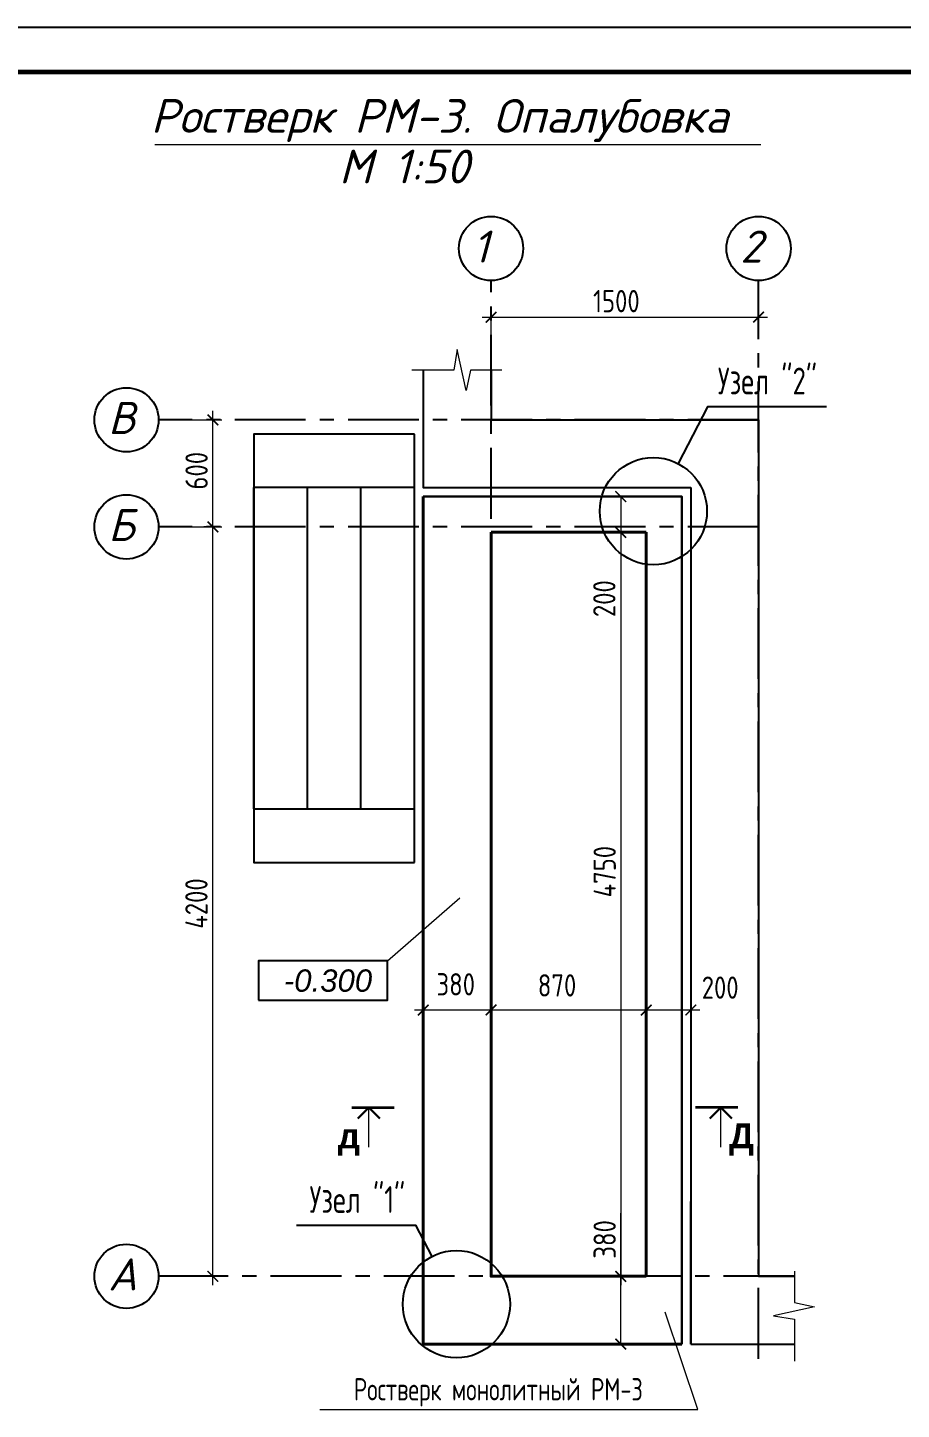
# Model space of a CAD drawing. Extents: x -12289450 to -10763036, y -7834513 to -6150123.
# Drawn here: x -11044446 to -11034648, y -7820301 to -7804813 of the extents above; entities that cross this region are included whole.
import ezdxf
from ezdxf.enums import TextEntityAlignment as Align

# ---------------------------------------------------------------- set-up
doc = ezdxf.new("R2010")
doc.units = 0
doc.header["$LTSCALE"] = 25
doc.header["$PDMODE"] = 35
doc.linetypes.add('CENTER', pattern=[50.8, 31.75, -6.35, 6.35, -6.35])
doc.layers.get('DefPoints').update_dxf_attribs({"color": 10, "lineweight": 30})
for name, color, linetype in [('001-ПЕРЕГОРОДКИ', 5, 'Continuous'), ('004-ВСПЛИНИИ', 15, 'Continuous'), ('005-РАЗМЕРЫ', 252, 'Continuous'), ('014-ОСИ', 251, 'CENTER'), ('Annotation - Text', 7, 'Continuous'), ('Текст', 7, 'Continuous')]:
    doc.layers.add(name, color=color, linetype=linetype)
for name, color, linetype, lineweight in [('RAZMER', 7, 'Continuous', 9), ('Ростверк', 5, 'Continuous', 35), ('СТЕНЫ', 5, 'Continuous', 40), ('Текст AMS', 7, 'Continuous', 9)]:
    doc.layers.add(name, color=color, linetype=linetype, lineweight=lineweight)
doc.styles.add('gismo', font='isocpeui.ttf')
doc.styles.add('GOST 2.304', font='cs_gost2304.shx')
doc.styles.add('Isocpeur', font='isocpeui.ttf')
doc.styles.get("Standard").update_dxf_attribs({"font": 'arial.ttf'})
doc.styles.add('STYLE1', font='simplex.shx', dxfattribs={"width": 0.7, "height": 300})
doc.styles.add('СГЕНЕРИР_СТИЛЬ_1', font='arialbd.ttf')
doc.styles.add('Текстер', font='ariali.ttf')
doc.dimstyles.new('1', dxfattribs={"dimscale": 100, "dimtxt": 2.5, "dimasz": 1.2, "dimexe": 1, "dimexo": 1, "dimgap": 0.5, "dimtad": 1, "dimdec": 0, "dimzin": 0, "dimdsep": 46, "dimtxsty": 'GOST 2.304', "dimblk": 'ARCHTICK', "dimcen": 0.09, "dimdle": 1, "dimclrd": 256, "dimclre": 256, "dimclrt": 7, "dimadec": 0, "dimazin": 0, "dimtfac": 1, "dimtdec": 0, "dimtmove": 0, "dimatfit": 3, "dimldrblk": 'ARCHTICK', "dimfxl": 0, "dimtolj": 1, "dimtzin": 0, "dimlwd": 5, "dimlwe": 5, "dimarcsym": 0})

# ---------------------------------------------------------------- blocks, each defined once
blk = doc.blocks.new('_ArchTick')
at = {"color": 0, "linetype": 'ByBlock', "const_width": 0.15}
blk.add_lwpolyline([(-0.5, -0.5), (0.5, 0.5)], dxfattribs=at)
blk = doc.blocks.new('*D1505')
at = {"layer": '005-РАЗМЕРЫ', "lineweight": 5, "transparency": 16777216}
for p, q in [((-11039249, -7808297), (-11039249, -7807959)), ((-11036249, -7808297), (-11036249, -7807959)), ((-11039349, -7808059), (-11036149, -7808059))]:
    blk.add_line(p, q, dxfattribs=at)
at = {"layer": 'DefPoints', "color": 0, "transparency": 16777216}
for p in [(-11036249, -7808059), (-11039249, -7808397), (-11036249, -7808397)]:
    blk.add_point(p, dxfattribs=at)
at = {"layer": '005-РАЗМЕРЫ', "lineweight": 5, "transparency": 16777216, "xscale": 120, "yscale": 120, "zscale": 120, "rotation": 180}
blk.add_blockref('_ArchTick', (-11039249, -7808059), dxfattribs=at)
at = {"layer": '005-РАЗМЕРЫ', "lineweight": 5, "transparency": 16777216, "xscale": 120, "yscale": 120, "zscale": 120}
blk.add_blockref('_ArchTick', (-11036249, -7808059), dxfattribs=at)
at = {"layer": '005-РАЗМЕРЫ', "color": 7, "transparency": 16777216, "insert": (-11037844, -7807879), "char_height": 250, "attachment_point": 5, "style": 'GOST 2.304'}
blk.add_mtext('\\A1;1500', dxfattribs=at)
blk = doc.blocks.new('*D1506')
at = {"layer": '005-РАЗМЕРЫ', "lineweight": 5, "transparency": 16777216}
for p, q in [((-11042369, -7818910), (-11042369, -7810310)), ((-11042334, -7810410), (-11042469, -7810410)), ((-11042367, -7818810), (-11042469, -7818810))]:
    blk.add_line(p, q, dxfattribs=at)
at = {"layer": 'DefPoints', "color": 0, "transparency": 16777216}
for p in [(-11042369, -7810410), (-11042234, -7810410), (-11042267, -7818810)]:
    blk.add_point(p, dxfattribs=at)
at = {"layer": '005-РАЗМЕРЫ', "lineweight": 5, "transparency": 16777216, "xscale": 120, "yscale": 120, "zscale": 120}
for p, rotation in [((-11042369, -7810410), 90), ((-11042369, -7818810), 270)]:
    blk.add_blockref('_ArchTick', p, dxfattribs=dict(at, rotation=rotation))
at = {"layer": '005-РАЗМЕРЫ', "color": 7, "transparency": 16777216, "insert": (-11042553, -7814631), "char_height": 250, "attachment_point": 5, "rotation": 90, "style": 'GOST 2.304'}
blk.add_mtext('\\A1;4200', dxfattribs=at)
blk = doc.blocks.new('*D1507')
at = {"layer": '005-РАЗМЕРЫ', "lineweight": 5, "transparency": 16777216}
for p, q in [((-11042641, -7809210), (-11042269, -7809210)), ((-11042369, -7810510), (-11042369, -7809110)), ((-11042641, -7810410), (-11042269, -7810410))]:
    blk.add_line(p, q, dxfattribs=at)
at = {"layer": 'DefPoints', "color": 0, "transparency": 16777216}
for p in [(-11042741, -7809210), (-11042369, -7809210), (-11042741, -7810410)]:
    blk.add_point(p, dxfattribs=at)
at = {"layer": '005-РАЗМЕРЫ', "lineweight": 5, "transparency": 16777216, "xscale": 120, "yscale": 120, "zscale": 120}
for p, rotation in [((-11042369, -7809210), 90), ((-11042369, -7810410), 270)]:
    blk.add_blockref('_ArchTick', p, dxfattribs=dict(at, rotation=rotation))
at = {"layer": '005-РАЗМЕРЫ', "color": 7, "transparency": 16777216, "insert": (-11042551, -7809780), "char_height": 250, "attachment_point": 5, "rotation": 90, "style": 'GOST 2.304'}
blk.add_mtext('\\A1;600', dxfattribs=at)
blk = doc.blocks.new('*D1508')
at = {"layer": '005-РАЗМЕРЫ', "lineweight": 5, "transparency": 16777216}
for p, q in [((-11037844, -7810470), (-11037895, -7810470)), ((-11037795, -7810370), (-11037795, -7818910)), ((-11037844, -7818810), (-11037895, -7818810))]:
    blk.add_line(p, q, dxfattribs=at)
at = {"layer": 'DefPoints', "color": 0, "transparency": 16777216}
for p in [(-11037744, -7810470), (-11037795, -7818810), (-11037744, -7818810)]:
    blk.add_point(p, dxfattribs=at)
at = {"layer": '005-РАЗМЕРЫ', "lineweight": 5, "transparency": 16777216, "xscale": 120, "yscale": 120, "zscale": 120}
for p, rotation in [((-11037795, -7810470), 90), ((-11037795, -7818810), 270)]:
    blk.add_blockref('_ArchTick', p, dxfattribs=dict(at, rotation=rotation))
at = {"layer": '005-РАЗМЕРЫ', "color": 7, "transparency": 16777216, "insert": (-11037975, -7814274), "char_height": 250, "attachment_point": 5, "rotation": 90, "style": 'GOST 2.304'}
blk.add_mtext('\\A1;4750', dxfattribs=at)
blk = doc.blocks.new('*D1509')
at = {"layer": '005-РАЗМЕРЫ', "lineweight": 5, "ltscale": 100, "transparency": 16777216}
for p, q in [((-11039249, -7815693), (-11039249, -7815925)), ((-11037509, -7815693), (-11037509, -7815925)), ((-11037409, -7815825), (-11039349, -7815825))]:
    blk.add_line(p, q, dxfattribs=at)
at = {"layer": 'DefPoints', "color": 0, "ltscale": 100, "transparency": 16777216}
for p in [(-11039249, -7815593), (-11037509, -7815593), (-11039249, -7815825)]:
    blk.add_point(p, dxfattribs=at)
at = {"layer": '005-РАЗМЕРЫ', "lineweight": 5, "ltscale": 100, "transparency": 16777216, "xscale": 120, "yscale": 120, "zscale": 120, "rotation": 180}
blk.add_blockref('_ArchTick', (-11039249, -7815825), dxfattribs=at)
at = {"layer": '005-РАЗМЕРЫ', "lineweight": 5, "ltscale": 100, "transparency": 16777216, "xscale": 120, "yscale": 120, "zscale": 120}
blk.add_blockref('_ArchTick', (-11037509, -7815825), dxfattribs=at)
at = {"layer": '005-РАЗМЕРЫ', "color": 7, "ltscale": 100, "transparency": 16777216, "insert": (-11038509, -7815549), "char_height": 250, "attachment_point": 5, "style": 'GOST 2.304'}
blk.add_mtext('\\A1;870', dxfattribs=at)
blk = doc.blocks.new('*D1510')
at = {"layer": '005-РАЗМЕРЫ', "lineweight": 5, "ltscale": 100, "transparency": 16777216}
for p, q in [((-11040009, -7815693), (-11040009, -7815925)), ((-11039249, -7815693), (-11039249, -7815925)), ((-11039149, -7815825), (-11040109, -7815825))]:
    blk.add_line(p, q, dxfattribs=at)
at = {"layer": 'DefPoints', "color": 0, "ltscale": 100, "transparency": 16777216}
for p in [(-11040009, -7815593), (-11039249, -7815593), (-11040009, -7815825)]:
    blk.add_point(p, dxfattribs=at)
at = {"layer": '005-РАЗМЕРЫ', "lineweight": 5, "ltscale": 100, "transparency": 16777216, "xscale": 120, "yscale": 120, "zscale": 120, "rotation": 180}
blk.add_blockref('_ArchTick', (-11040009, -7815825), dxfattribs=at)
at = {"layer": '005-РАЗМЕРЫ', "lineweight": 5, "ltscale": 100, "transparency": 16777216, "xscale": 120, "yscale": 120, "zscale": 120}
blk.add_blockref('_ArchTick', (-11039249, -7815825), dxfattribs=at)
at = {"layer": '005-РАЗМЕРЫ', "color": 7, "ltscale": 100, "transparency": 16777216, "insert": (-11039645, -7815537), "char_height": 250, "attachment_point": 5, "style": 'GOST 2.304'}
blk.add_mtext('\\A1;380', dxfattribs=at)
blk = doc.blocks.new('*D1511')
at = {"layer": '005-РАЗМЕРЫ', "lineweight": 5, "ltscale": 100, "transparency": 16777216}
for p, q in [((-11037509, -7815693), (-11037509, -7815925)), ((-11037009, -7815693), (-11037009, -7815925)), ((-11036909, -7815825), (-11037609, -7815825))]:
    blk.add_line(p, q, dxfattribs=at)
at = {"layer": 'DefPoints', "color": 0, "ltscale": 100, "transparency": 16777216}
for p in [(-11037509, -7815593), (-11037009, -7815593), (-11037509, -7815825)]:
    blk.add_point(p, dxfattribs=at)
at = {"layer": '005-РАЗМЕРЫ', "lineweight": 5, "ltscale": 100, "transparency": 16777216, "xscale": 120, "yscale": 120, "zscale": 120, "rotation": 180}
blk.add_blockref('_ArchTick', (-11037509, -7815825), dxfattribs=at)
at = {"layer": '005-РАЗМЕРЫ', "lineweight": 5, "ltscale": 100, "transparency": 16777216, "xscale": 120, "yscale": 120, "zscale": 120}
blk.add_blockref('_ArchTick', (-11037009, -7815825), dxfattribs=at)
at = {"layer": '005-РАЗМЕРЫ', "color": 7, "ltscale": 100, "transparency": 16777216, "insert": (-11036680, -7815574), "char_height": 250, "attachment_point": 5, "style": 'GOST 2.304'}
blk.add_mtext('\\A1;200', dxfattribs=at)
blk = doc.blocks.new('*D1512')
at = {"layer": '005-РАЗМЕРЫ', "lineweight": 5, "transparency": 16777216}
for p, q in [((-11037795, -7810070), (-11037795, -7810570)), ((-11037709, -7810070), (-11037695, -7810070)), ((-11037795, -7810470), (-11037795, -7811508)), ((-11037709, -7810470), (-11037695, -7810470))]:
    blk.add_line(p, q, dxfattribs=at)
at = {"layer": 'DefPoints', "color": 0, "transparency": 16777216}
for p in [(-11037809, -7810070), (-11037795, -7810070), (-11037809, -7810470)]:
    blk.add_point(p, dxfattribs=at)
at = {"layer": '005-РАЗМЕРЫ', "lineweight": 5, "transparency": 16777216, "xscale": 120, "yscale": 120, "zscale": 120}
for p, rotation in [((-11037795, -7810070), 90), ((-11037795, -7810470), 270)]:
    blk.add_blockref('_ArchTick', p, dxfattribs=dict(at, rotation=rotation))
at = {"layer": '005-РАЗМЕРЫ', "color": 7, "transparency": 16777216, "insert": (-11037979, -7811214), "char_height": 250, "attachment_point": 5, "rotation": 90, "style": 'GOST 2.304'}
blk.add_mtext('\\A1;200', dxfattribs=at)
blk = doc.blocks.new('*D1513')
at = {"layer": '005-РАЗМЕРЫ', "lineweight": 5, "transparency": 16777216}
for p, q in [((-11037795, -7818810), (-11037795, -7818102)), ((-11037795, -7819570), (-11037795, -7818710)), ((-11037709, -7818810), (-11037695, -7818810)), ((-11037736, -7819570), (-11037695, -7819570))]:
    blk.add_line(p, q, dxfattribs=at)
at = {"layer": 'DefPoints', "color": 0, "transparency": 16777216}
for p in [(-11037809, -7818810), (-11037836, -7819570), (-11037795, -7819570)]:
    blk.add_point(p, dxfattribs=at)
at = {"layer": '005-РАЗМЕРЫ', "lineweight": 5, "transparency": 16777216, "xscale": 120, "yscale": 120, "zscale": 120}
for p, rotation in [((-11037795, -7818810), 90), ((-11037795, -7819570), 270)]:
    blk.add_blockref('_ArchTick', p, dxfattribs=dict(at, rotation=rotation))
at = {"layer": '005-РАЗМЕРЫ', "color": 7, "transparency": 16777216, "insert": (-11037975, -7818396), "char_height": 250, "attachment_point": 5, "rotation": 90, "style": 'GOST 2.304'}
blk.add_mtext('\\A1;380', dxfattribs=at)
blk = doc.blocks.new('Уровень')
at = {"color": 213, "linetype": 'ByBlock'}
blk.add_lwpolyline([(0, 0), (1544, 0), (1544, 469), (0, 469)], close=True, dxfattribs=at)
at = {"flags": 4}
blk.add_attdef('+-0.000', (70, 107), '', height=250, dxfattribs=at)

msp = doc.modelspace()

# ---------------------------------------------------------------- linework, layer by layer
at = {"color": 0, "lineweight": 15}
for p, q in [((-11036929.4, -7820301.2), (-11037296.9, -7819211.2)), ((-11041170, -7820301.2), (-11036929.4, -7820301.2))]:
    msp.add_line(p, q, dxfattribs=at)
at = {"linetype": 'Continuous', "lineweight": 25, "ltscale": 75, "extrusion": (0, 1, 0), "elevation": -7804813.4}
msp.add_lwpolyline([(11015035.3, 0), (11057035.1, 0)], dxfattribs=at)
at = {"linetype": 'Continuous', "lineweight": 60, "ltscale": 75, "extrusion": (0, 1, 0), "elevation": -7805313.3}
msp.add_lwpolyline([(11015544.5, 0), (11055033.6, 0)], dxfattribs=at)
at = {"ltscale": 100}
for points in [[(-11035487.8, -7809062.2), (-11036821.8, -7809062.2), (-11037152.4, -7809699.6)], [(-11041430.5, -7818237), (-11040096.5, -7818237), (-11039914.2, -7818588.5)]]:
    msp.add_lwpolyline(points, dxfattribs=at)
for centre in [(-11037429.2, -7810233.2), (-11039637.5, -7819122)]:
    msp.add_circle(centre, 601, dxfattribs=at)
at = {"layer": '001-ПЕРЕГОРОДКИ', "lineweight": 35, "ltscale": 100}
for points in [[(-11040810, -7816918.8), (-11040335.2, -7816918.8)], [(-11036482, -7816918.8), (-11036956.7, -7816918.8)]]:
    msp.add_lwpolyline(points, dxfattribs=at)
at = {"layer": '001-ПЕРЕГОРОДКИ', "lineweight": 18, "ltscale": 100}
for points in [[(-11040620.9, -7817362.6), (-11040620.9, -7816918.8)], [(-11040620.9, -7817362.6), (-11040620.9, -7816918.8)], [(-11036671.1, -7817362.6), (-11036671.1, -7816918.8)], [(-11036671.1, -7817362.6), (-11036671.1, -7816918.8)]]:
    msp.add_lwpolyline(points, dxfattribs=at)
at = {"layer": '004-ВСПЛИНИИ', "color": 0, "lineweight": 0}
for points in [[(-11039127.6, -7808654.1), (-11039478.3, -7808654.1), (-11039526.9, -7808880.6), (-11039628.1, -7808421.5), (-11039666.5, -7808654.1), (-11040136.7, -7808654.1)], [(-11035847.9, -7818752.2), (-11035847.9, -7819102.9), (-11035621.4, -7819151.5), (-11036080.4, -7819252.6), (-11035847.9, -7819291.1), (-11035847.9, -7819761.3)]]:
    msp.add_lwpolyline(points, dxfattribs=at)
at = {"layer": '014-ОСИ'}
for points in [[(-11039249.2, -7811588.8), (-11039249.2, -7807648.8)], [(-11036249.2, -7819734.4), (-11036249.2, -7807648.8)], [(-11036249.2, -7809209.6), (-11042977.7, -7809209.6)], [(-11036249.2, -7810409.6), (-11042977.7, -7810409.6)], [(-11035847.9, -7818809.6), (-11042977.7, -7818809.6)]]:
    msp.add_lwpolyline(points, dxfattribs=at)
at = {"layer": 'RAZMER', "color": 211}
msp.add_lwpolyline([(-11040409.8, -7815274.8), (-11039599.6, -7814566.6)], dxfattribs=at)
at = {"layer": 'Ростверк', "lineweight": 25, "ltscale": 100}
msp.add_lwpolyline([(-11041909.2, -7813569.6), (-11041909.2, -7809969.6)], dxfattribs=at)
at = {"layer": 'СТЕНЫ', "lineweight": 25, "ltscale": 3}
for p, q in [((-11040009.2, -7808654.1), (-11040009.2, -7809969.6)), ((-11039249.2, -7808654.1), (-11039249.2, -7809209.6)), ((-11039249.2, -7809209.6), (-11036249.2, -7809209.6)), ((-11036249.2, -7809209.6), (-11036249.2, -7818809.6)), ((-11040009.2, -7809969.6), (-11037009.2, -7809969.6)), ((-11037009.2, -7819569.6), (-11037009.2, -7817969.6)), ((-11036249.2, -7818809.6), (-11035847.9, -7818809.6)), ((-11037009.2, -7819569.6), (-11035847.9, -7819569.6))]:
    msp.add_line(p, q, dxfattribs=at)
for points in [[(-11040009.2, -7808654.1), (-11040009.2, -7809969.6), (-11037009.2, -7809969.6)], [(-11040009.2, -7808654.1), (-11040009.2, -7809969.6), (-11037009.2, -7809969.6)], [(-11040109.2, -7809369.6), (-11041909.2, -7809369.6), (-11041909.2, -7814169.6), (-11040109.2, -7814169.6)], [(-11040109.2, -7814169.6), (-11040109.2, -7809369.6)], [(-11040109.2, -7809969.6), (-11041909.2, -7809969.6), (-11041909.2, -7813569.6), (-11040109.2, -7813569.6)], [(-11041309.2, -7813569.6), (-11041309.2, -7809969.6)], [(-11040709.2, -7813569.6), (-11040709.2, -7809969.6)], [(-11037009.2, -7809969.6), (-11037009.2, -7819569.6)], [(-11037009.2, -7817969.6), (-11037009.2, -7819569.6)]]:
    msp.add_lwpolyline(points, dxfattribs=at)
at = {"layer": 'СТЕНЫ', "lineweight": 30, "ltscale": 3}
for points in [[(-11040009.2, -7810069.6), (-11040009.2, -7819569.6), (-11037109.2, -7819569.6)], [(-11040009.2, -7810069.6), (-11037109.2, -7810069.6), (-11037109.2, -7819569.6)]]:
    msp.add_lwpolyline(points, dxfattribs=at)
at = {"layer": 'СТЕНЫ', "ltscale": 3}
for points in [[(-11040009.2, -7810069.6), (-11040009.2, -7819569.6), (-11037109.2, -7819569.6)], [(-11039249.2, -7810469.6), (-11039249.2, -7818809.6), (-11037509.2, -7818809.6)], [(-11039249.2, -7810469.6), (-11037509.2, -7810469.6)], [(-11037509.2, -7818809.6), (-11037509.2, -7810469.6)]]:
    msp.add_lwpolyline(points, dxfattribs=at)
at = {"layer": 'СТЕНЫ', "lineweight": 9, "ltscale": 3}
msp.add_lwpolyline([(-11037109.2, -7812689.6), (-11037109.2, -7815969.6)], dxfattribs=at)
at = {"layer": 'СТЕНЫ', "color": 5, "lineweight": 30}
for points in [[(-11040620.9, -7816918.8), (-11040744.3, -7817042.2)], [(-11040620.9, -7816918.8), (-11040497.6, -7817042.2)], [(-11036671.1, -7816918.8), (-11036794.4, -7817042.2)], [(-11036671.1, -7816918.8), (-11036547.7, -7817042.2)]]:
    msp.add_lwpolyline(points, dxfattribs=at)
at = {"layer": 'Текст'}
for centre in [(-11039249.2, -7807288.8), (-11036249.2, -7807288.8), (-11043337.7, -7809209.6), (-11043337.7, -7810409.6), (-11043337.7, -7818809.6)]:
    msp.add_circle(centre, 360, dxfattribs=at)
at = {"layer": 'Текст AMS', "linetype": 'Continuous', "lineweight": 5, "ltscale": 75}
for points in [[(-11043018.8, -7806125.2), (-11036225.2, -7806125.2)], [(-11042019.9, -7806125.2), (-11038303.2, -7806125.2)]]:
    msp.add_lwpolyline(points, dxfattribs=at)

# ---------------------------------------------------------------- block references
at = {"color": 7, "ltscale": 2}
ref = msp.add_blockref('Уровень', (-11041857, -7815714.2), dxfattribs=dict(at, xscale=0.9375, yscale=0.9375, zscale=0.9375))
ref.add_attrib('+-0.000', ' -0.300', (-11041670, -7815620.1), dxfattribs={"height": 250, "style": 'Текстер'})

# ---------------------------------------------------------------- texts
at = {"color": 0, "lineweight": 15, "style": 'STYLE1', "width": 0.7}
msp.add_text('Ростверк монолитный РМ-3', height=250, dxfattribs=at).set_placement((-11039167.5, -7820076.2), align=Align.MIDDLE_CENTER)
at = {"color": 7, "char_height": 300, "width": 2284.92, "style": 'STYLE1'}
for s, insert, attachment_point in [('Узел "2"', (-11036706.4, -7808624.3), 1), ('Узел "1"', (-11040212, -7817799), 3)]:
    msp.add_mtext(s, dxfattribs=dict(at, insert=insert, attachment_point=attachment_point))
at = {"layer": 'Annotation - Text', "color": 0, "lineweight": 25, "style": 'gismo'}
for s, p in [('Ростверк РМ-3. Опалубовка', (-11043065.2, -7805992)), ('М 1:50', (-11040954.5, -7806558.6))]:
    msp.add_text(s, height=378, dxfattribs=at).set_placement(p)
at = {"layer": 'Annotation - Text', "color": 7, "linetype": 'Continuous', "lineweight": 0, "char_height": 280, "attachment_point": 2, "style": 'СГЕНЕРИР_СТИЛЬ_1'}
for s, insert in [('Д', (-11036440.7, -7817096.5)), ('д', (-11040843.3, -7817096.5))]:
    msp.add_mtext(s, dxfattribs=dict(at, insert=insert))
at = {"layer": 'Текст', "style": 'Isocpeur'}
for s, p in [('1', (-11039454.5, -7807447.5)), ('2', (-11036454.5, -7807447.5)), ('В', (-11043543, -7809368.4)), ('Б', (-11043543, -7810568.4)), ('А', (-11043543, -7818968.4))]:
    msp.add_text(s, height=360, dxfattribs=at).set_placement(p)

# ---------------------------------------------------------------- dimensions: what is measured, and where the dimension line sits
at = {"layer": '005-РАЗМЕРЫ'}
dim = msp.add_linear_dim(base=(-11036249.2, -7808058.8), p1=(-11039249.2, -7808397.3), p2=(-11036249.2, -7808397.3), text='1500', dimstyle='1', dxfattribs=at)
dim.commit()
dim.dimension.update_dxf_attribs({"geometry": '*D1505', "text_midpoint": (-11037843.8, -7808058.8), "dimtype": 160})
for base, p1, p2, angle, text, picture, middle in [((-11042368.6, -7809209.6), (-11042741, -7810409.6), (-11042741, -7809209.6), 90, '600', '*D1507', (-11042368.6, -7809779.6)), ((-11037794.7, -7810069.6), (-11037809.1, -7810469.6), (-11037809.1, -7810069.6), 270, '200', '*D1512', (-11037794.7, -7811214.1)), ((-11042368.6, -7810409.6), (-11042266.7, -7818809.6), (-11042233.6, -7810409.6), 90, '4200', '*D1506', (-11042368.6, -7814631.2)), ((-11037794.7, -7818809.6), (-11037743.7, -7810469.6), (-11037743.7, -7818809.6), 90, '4750', '*D1508', (-11037794.7, -7814274.1)), ((-11037794.7, -7819569.6), (-11037809.1, -7818809.6), (-11037836, -7819569.6), 90, '380', '*D1513', (-11037794.7, -7818395.9))]:
    dim = msp.add_linear_dim(base=base, p1=p1, p2=p2, angle=angle, text=text, dimstyle='1', dxfattribs=at)
    dim.commit()
    dim.dimension.update_dxf_attribs({"geometry": picture, "text_midpoint": middle, "dimtype": 160})
at = {"layer": '005-РАЗМЕРЫ', "ltscale": 100}
for base, p1, p2, text, picture, middle in [((-11040009.2, -7815825.1), (-11039249.2, -7815592.8), (-11040009.2, -7815592.8), '380', '*D1510', (-11039645.5, -7815537.3)), ((-11039249.2, -7815825.1), (-11037509.2, -7815592.8), (-11039249.2, -7815592.8), '870', '*D1509', (-11038509.2, -7815549.1)), ((-11037509.2, -7815825.1), (-11037009.2, -7815592.8), (-11037509.2, -7815592.8), '200', '*D1511', (-11036679.5, -7815574.2))]:
    dim = msp.add_linear_dim(base=base, p1=p1, p2=p2, text=text, dimstyle='1', override={"dimtmove": 2}, dxfattribs=at)
    dim.commit()
    dim.dimension.update_dxf_attribs({"geometry": picture, "text_midpoint": middle, "dimtype": 160})

doc.saveas('drawing.dxf')
